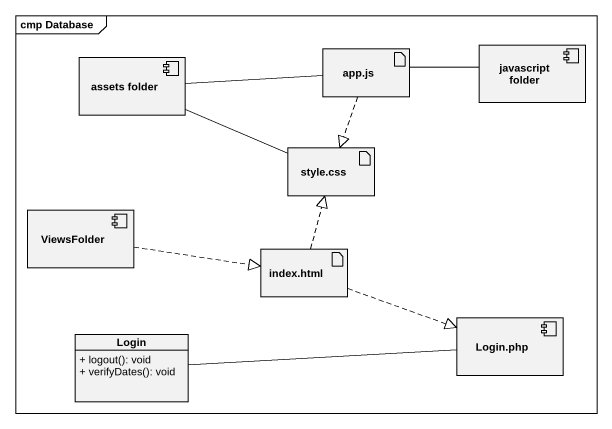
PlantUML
@startuml
mainframe cmp Database
allowmixing
hide circle
hide empty members
skinparam classAttributeIconSize 0
component "assets folder" as assets_folder
artifact "app.js" as app_js
component "javascript folder" as javascript_folder
artifact "style.css" as style_css
component ViewsFolder
artifact "index.html" as index_html
class Login {
  + logout(): void
  + verifyDates(): void
}
component "Login.php" as Login_php
assets_folder -right- app_js
assets_folder -right- style_css
app_js -right- javascript_folder
app_js ..|> style_css
ViewsFolder .right.|> index_html
index_html .up.|> style_css
index_html .right.|> Login_php
Login -right- Login_php
@enduml
